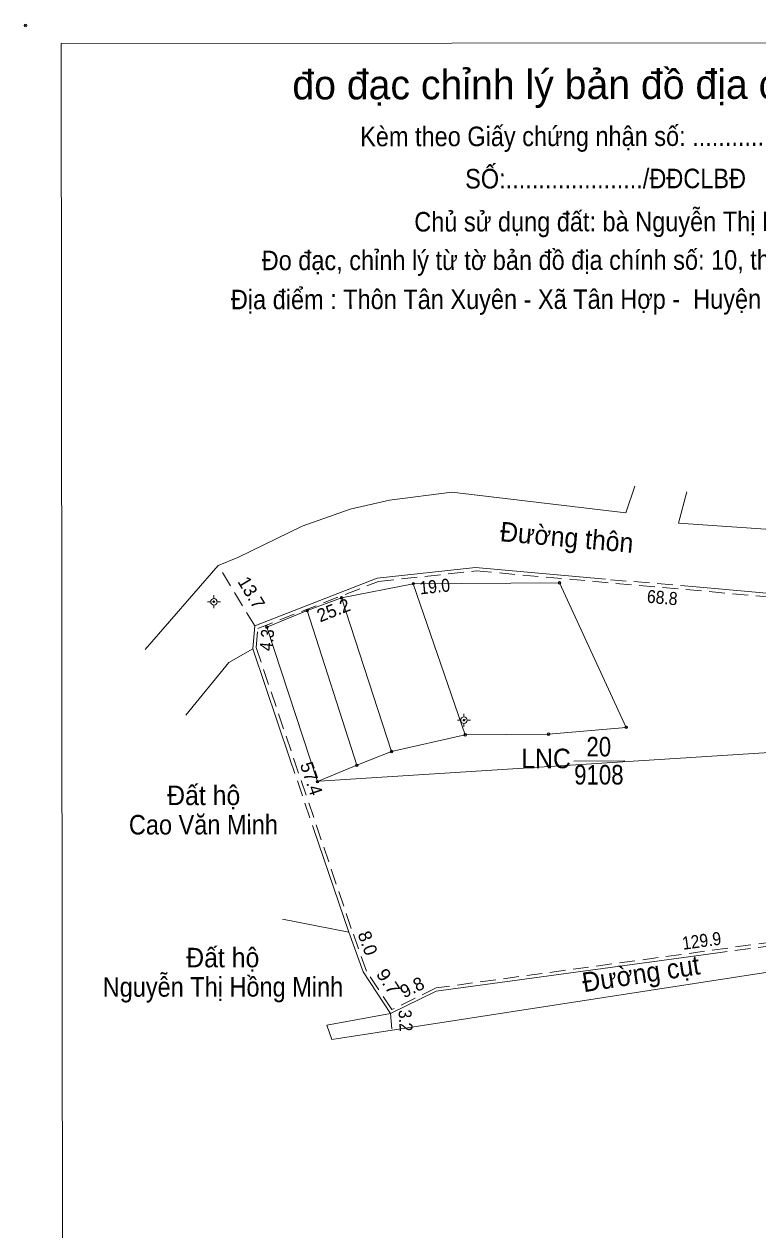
# Model space of a CAD drawing. Header units: metres. Extents: x 550678 to 551029, y 1841609 to 1842072.
# Drawn here: x 550761 to 550902.2, y 1841840.5 to 1842072.3 of the extents above; entities that cross this region are included whole.
import ezdxf
from ezdxf.enums import TextEntityAlignment as Align

# ---------------------------------------------------------------- set-up
doc = ezdxf.new("R2010")
doc.units = ezdxf.units.M
doc.header["$PDMODE"] = 32
doc.header["$PDSIZE"] = 0.5
doc.linetypes.add('MEDIUM_DASHED', pattern=[4.5, 3, -1.5])
for name, color, linetype, lineweight in [('10', 7, 'Continuous', 13), ('22', 7, 'MEDIUM_DASHED', 13), ('5', 7, 'Continuous', 13), ('7', 7, 'Continuous', 13)]:
    doc.layers.add(name, color=color, linetype=linetype, lineweight=lineweight)
doc.layers.add('12', color=7, linetype='Continuous')
doc.layers.add('9', color=7, linetype='Continuous')

msp = doc.modelspace()

# ---------------------------------------------------------------- hatches: boundary and pattern name
at = {"layer": '7'}
for points in [[(550797.521, 1841961.238, 1), (550797.521, 1841961.538, 1)], [(550845.557, 1841938.487, 1), (550845.557, 1841938.787, 1)]]:
    msp.add_hatch(color=256, dxfattribs=at).paths.add_polyline_path(points)

# ---------------------------------------------------------------- linework, layer by layer
at = {"layer": '10'}
for p, q in [((550888.41, 1841982.5), (550886.79, 1841976.49)), ((550886.79, 1841976.49), (550942.86, 1841972.55)), ((550847.76, 1841967.94), (550872.79, 1841965.71)), ((550890.19, 1841964.23), (550916.47, 1841961.88)), ((550804.97, 1841952.37), (550805.35, 1841956.75)), ((550807.7, 1841956.49), (550817.44, 1841926.83)), ((550804.97, 1841952.37), (550812.13, 1841931.23)), ((550936.07, 1841934.44), (550817.73, 1841926.95)), ((550866.7, 1841930.79), (550876.46, 1841930.8)), ((550816.65, 1841917.84), (550823.43, 1841897.95)), ((550823.43, 1841897.95), (550810.66, 1841900.44)), ((550970.35, 1841900.49), (550820.2, 1841877.3)), ((550893.89, 1841893.9), (550840.21, 1841886.58)), ((550840.21, 1841886.58), (550831.46, 1841882.32)), ((550819.2, 1841880.05), (550831.46, 1841882.32)), ((550820.2, 1841877.3), (550819.2, 1841880.05))]:
    msp.add_line(p, q, dxfattribs=at)
at = {"layer": '10', "linetype": 'MEDIUM_DASHED'}
for p, q in [((550805.35, 1841956.75), (550798.32, 1841968.38)), ((550829.11, 1841965.29), (550847.88, 1841967.31)), ((550847.88, 1841967.31), (550916.1, 1841961.25)), ((550805.97, 1841956.25), (550829.11, 1841965.29)), ((550805.6, 1841952.62), (550805.97, 1841956.25)), ((550805.6, 1841952.62), (550824.06, 1841898.2)), ((550967.59, 1841904.62), (550840.21, 1841887.21)), ((550826.82, 1841890.45), (550824.06, 1841898.2)), ((550831.71, 1841883.07), (550826.82, 1841890.45)), ((550840.21, 1841887.21), (550831.71, 1841883.07)), ((550831.46, 1841882.32), (550831.71, 1841879.06))]:
    msp.add_line(p, q, dxfattribs=at)
at = {"layer": '10'}
for points in [[(550802.08, 1841969.89), (550814.46, 1841975.91), (550823.72, 1841979.17), (550831.22, 1841980.93), (550843.24, 1841982.45), (550876.65, 1841978.48), (550878.4, 1841983.61)], [(550802.08, 1841969.89), (550798.32, 1841968.38), (550784.33, 1841952.22)], [(550805.35, 1841956.75), (550828.86, 1841965.91), (550847.76, 1841967.94)], [(550831.64, 1841932.6), (550845.81, 1841935.83), (550835.83, 1841964.86), (550822.05, 1841962.12)], [(550835.83, 1841964.86), (550863.93, 1841965), (550876.73, 1841937.26)], [(550815.41, 1841959.7), (550822.02, 1841962.12), (550831.64, 1841932.6), (550824.99, 1841929.97)], [(550817.44, 1841926.83), (550824.99, 1841929.97), (550815.41, 1841959.7), (550807.7, 1841956.49)], [(550792.1, 1841939.59), (550800.35, 1841949.74), (550804.97, 1841952.37)], [(550845.81, 1841935.83), (550861.8, 1841935.94), (550876.73, 1841937.26)], [(550831.46, 1841882.32), (550826.19, 1841890.32), (550823.43, 1841897.95)]]:
    msp.add_lwpolyline(points, dxfattribs=at)
at = {"layer": '22'}
for p, q in [((550890.19, 1841964.23), (550872.79, 1841965.71)), ((550812.13, 1841931.23), (550816.65, 1841917.84)), ((550909.53, 1841895.92), (550893.89, 1841893.9))]:
    msp.add_line(p, q, dxfattribs=at)
at = {"layer": '5'}
msp.add_lwpolyline([(550768.18, 1842068.59), (550993.44, 1842068.84), (550993.84, 1841714.05), (550768.57, 1841713.8)], close=True, dxfattribs=at)
msp.add_point((550761.29, 1842072.09), dxfattribs=at)
at = {"layer": '7'}
for p, q in [((550796.9, 1841961.39), (550796.27, 1841961.39)), ((550797.52, 1841962.01), (550797.52, 1841962.64)), ((550798.77, 1841961.39), (550798.15, 1841961.39)), ((550797.52, 1841960.14), (550797.52, 1841960.76)), ((550844.93, 1841938.64), (550844.31, 1841938.64)), ((550845.56, 1841939.26), (550845.56, 1841939.89)), ((550846.81, 1841938.64), (550846.18, 1841938.64)), ((550845.56, 1841937.39), (550845.56, 1841938.01))]:
    msp.add_line(p, q, dxfattribs=at)
for centre, radius in [((550797.521, 1841961.388), 0.625), ((550797.521, 1841961.388), 0.15), ((550845.557, 1841938.637), 0.625), ((550845.557, 1841938.637), 0.15)]:
    msp.add_circle(centre, radius, dxfattribs=at)
for p in [(550835.83, 1841964.86), (550863.93, 1841965), (550822.02, 1841962.12), (550815.41, 1841959.7), (550807.7, 1841956.49), (550845.81, 1841935.83), (550861.8, 1841935.94), (550876.73, 1841937.26), (550831.64, 1841932.6), (550824.99, 1841929.97), (550817.44, 1841926.83)]:
    msp.add_point(p, dxfattribs=at)

# ---------------------------------------------------------------- texts
at = {"layer": '10'}
for s, height, rotation, width, p in [('Đường thôn', 3.754, 354.963, 0.95, (550865.165, 1841971.911)), ('19.0', 2.503, 5.756, 0.9, (550840.069, 1841963.086)), ('68.8', 2.503, 354.938, 0.9, (550883.565, 1841960.955)), ('4.3', 2.502, 84.536, 0.9, (550808.926, 1841953.921)), ('20', 3.754, 0.064, 0.85, (550871.468, 1841931.673)), ('9108', 3.754, 0.064, 0.85, (550871.488, 1841926.285)), ('Đất hộ', 3.754, 0.064, 0.95, (550795.548, 1841922.327)), ('Cao Văn Minh', 3.754, 0.064, 0.9, (550795.493, 1841916.696)), ('129.9', 2.503, 7.768, 0.9, (550891.401, 1841895.033)), ('Đất hộ', 3.754, 0.064, 0.95, (550799.213, 1841891.167)), ('Đường cụt', 3.754, 8.781, 0.95, (550879.848, 1841888.109)), ('Nguyễn Thị Hồng Minh', 3.754, 0.064, 0.9, (550799.248, 1841885.536)), ('9.7', 2.503, 303.164, 1.1, (550829.97, 1841887.745)), ('3.2', 2.503, 273.674, 0.9, (550833.093, 1841880.865))]:
    msp.add_text(s, height=height, rotation=rotation, dxfattribs=dict(at, width=width)).set_placement(p, align=Align.CENTER)
for s, height, rotation, p in [('13.7', 2.502, 301.02, (550803.652, 1841962.48)), ('25.2', 2.503, 21.443, (550820.943, 1841958.601)), ('57.4', 2.503, 288.754, (550815.057, 1841927.017)), ('8.0', 2.502, 289.713, (550825.887, 1841895.392)), ('9.8', 2.503, 26.262, (550836.141, 1841886.21))]:
    msp.add_text(s, height=height, rotation=rotation, dxfattribs=at).set_placement(p, align=Align.CENTER)
at = {"layer": '10', "width": 0.95}
msp.add_text('LNC', height=3.754, rotation=0.064, dxfattribs=at).set_placement((550866.106, 1841929.411), align=Align.RIGHT)
at = {"layer": '12'}
for s, width, p in [('17', 1.25, (550835.83, 1841964.86)), ('25', 1.3, (550863.93, 1841965)), ('16', 1.25, (550822.02, 1841962.12)), ('15', 1.3, (550815.41, 1841959.7)), ('14', 1.3, (550807.7, 1841956.48)), ('22', 1.25, (550845.81, 1841935.83)), ('23', 1.25, (550861.8, 1841935.94)), ('24', 1.25, (550876.73, 1841937.26)), ('19', 1.3, (550831.64, 1841932.6)), ('20', 1.25, (550824.99, 1841929.97)), ('21', 1.25, (550817.44, 1841926.83))]:
    msp.add_text(s, height=0.2, dxfattribs=dict(at, width=width)).set_placement(p)
at = {"layer": '5'}
msp.add_text('đo đạc chỉnh lý bản đồ địa chính thửa đất', height=5.632, rotation=0.064, dxfattribs=at).set_placement((550881.682, 1842057.956), align=Align.CENTER)
at = {"layer": '5', "width": 0.9}
for s, p in [('Kèm theo Giấy chứng nhận số: ..............................', (550876.343, 1842048.935)), ('SỐ:...................../ĐĐCLBĐ', (550872.778, 1842040.799)), ('Chủ sử dụng đất: bà Nguyễn Thị Hồng Minh', (550880.348, 1842032.549)), ('Đo đạc, chỉnh lý từ tờ bản đồ địa chính số: 10, thửa số: 20, tỷ lệ: 1/2000', (550878.638, 1842025.158)), ('Địa điểm : Thôn Tân Xuyên - Xã Tân Hợp -  Huyện Hướng Hoá - Tỉnh Quảng Trị ', (550881.958, 1842017.659))]:
    msp.add_text(s, height=3.754, rotation=0.064, dxfattribs=at).set_placement(p, align=Align.CENTER)
at = {"layer": '7'}
for s, width, p in [('TR2', 1.05, (550797.52, 1841961.39)), ('18', 1.3, (550845.56, 1841938.64))]:
    msp.add_text(s, height=0.2, dxfattribs=dict(at, width=width)).set_placement(p)
at = {"layer": '9', "width": 1.1}
for p in [(550797.54, 1841961.29), (550845.56, 1841938.54)]:
    msp.add_text('KC', height=0.2, dxfattribs=at).set_placement(p, align=Align.RIGHT)

doc.saveas('drawing.dxf')
